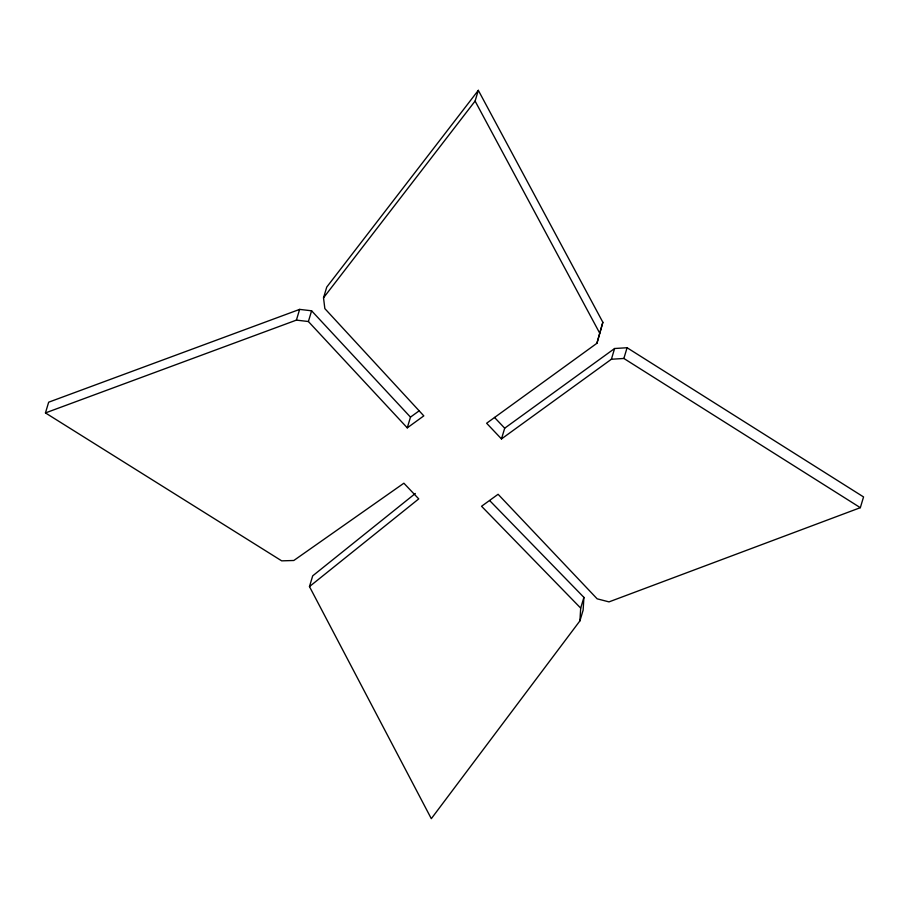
<?xml version="1.0" encoding="UTF-8"?>
<svg xmlns="http://www.w3.org/2000/svg" width="909" height="909" viewBox="0 0 909 909"><rect width="100%" height="100%" fill="white"/><g stroke="black" fill="none" stroke-linecap="round" stroke-linejoin="round"><path stroke-width="1.36" d="M415.333 493.485L312.696 575.851L309.469 586.589L431.309 818.668L579.919 620.87L580.692 608.11L583.908 597.383L489.678 500.586M583.908 597.383L583.135 610.144L579.919 620.87M501.473 438.922L504.7 428.196L614.609 348.511L627.085 347.738L863.55 496.939L860.334 507.677L623.869 358.464L611.393 359.248L501.473 438.922L486.622 423.242L596.929 343.272L602.86 322.286L478.327 90.332L326.74 287.085L323.524 297.811L324.843 308.606L423.81 415.868L407.266 427.855L308.39 321.525L296.402 320.116L45.45 412.925L48.666 402.198L299.629 309.39L311.605 310.798L410.482 417.129L407.266 427.855M602.86 322.286L596.929 343.272M296.402 320.116L299.629 309.39M308.39 321.525L311.605 310.798M323.524 297.811L475.1 101.069L478.327 90.332M611.393 359.248L614.609 348.511M623.869 358.464L627.085 347.738M309.469 586.589L418.742 498.893L403.88 483.213L293.812 560.489L281.688 560.853L45.45 412.925M410.482 417.129L419.299 410.732M860.334 507.677L609.019 601.883L597.156 598.826L498.098 494.28L481.554 506.268L580.692 608.11M494.485 417.413L504.7 428.196M475.1 101.069L599.633 333.012"/></g></svg>
